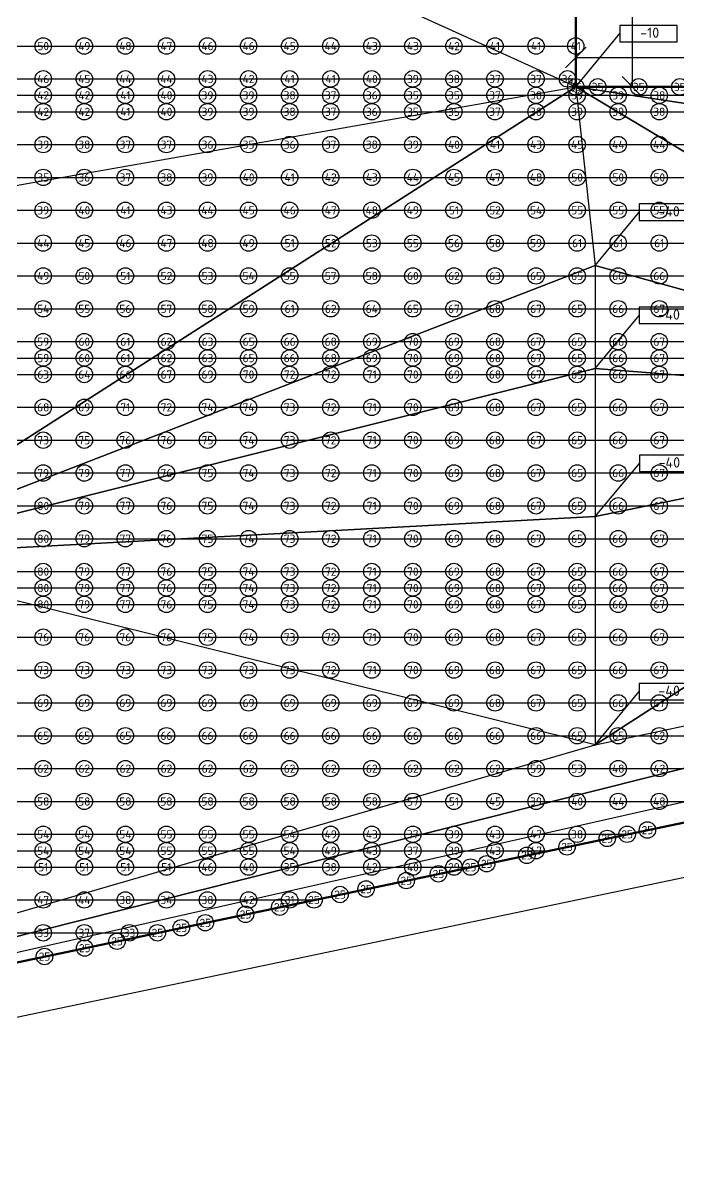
# Model space of a CAD drawing. Header units: millimetres. Extents: x 3543 to 412546, y -146359 to 38454.
# Drawn here: x 223109 to 231090, y -45965 to -32158 of the extents above; entities that cross this region are included whole.
import ezdxf
from ezdxf.enums import TextEntityAlignment as Align

# ---------------------------------------------------------------- set-up
doc = ezdxf.new("R2010")
doc.units = ezdxf.units.MM
doc.layers.add('контур', color=1, linetype='Continuous', lineweight=50)
doc.layers.add('размеры', color=7, linetype='Continuous', lineweight=5)
for name, color, linetype in [('линии_высот', 4, 'Continuous'), ('опоры_текстvb', 7, 'Continuous'), ('опорыvb', 7, 'Continuous'), ('сеткаvb', 8, 'Continuous')]:
    doc.layers.add(name, color=color, linetype=linetype)
doc.styles.add('isocpeur', font='isocpeur.ttf')
doc.dimstyles.new('ISO-25', dxfattribs={"dimtxt": 2.5, "dimasz": 2.5, "dimexe": 1.25, "dimexo": 0.625, "dimtad": 1, "dimdec": 0, "dimtxsty": 'isocpeur', "dimblk": 'OBLIQUE', "dimcen": 2.5, "dimadec": 0, "dimazin": 0, "dimtfac": 1, "dimtdec": 0, "dimtmove": 0, "dimatfit": 3, "dimfxl": 1, "dimarcsym": 0})

# ---------------------------------------------------------------- blocks, each defined once
blk = doc.blocks.new('otmetka_oporvb')
at = {"linetype": 'ByBlock', "lineweight": -2}
blk.add_hatch(color=0, dxfattribs=at).paths.add_polyline_path([(-38, -32, 1), (38, 32, 1)])
at = {"color": 0, "linetype": 'ByBlock', "lineweight": -2}
blk.add_line((0, 0), (2142, 2596), dxfattribs=at)
at = {"color": 0}
blk.add_lwpolyline([(2142, 2196), (4942, 2196), (4942, 2996), (2142, 2996)], close=True, dxfattribs=at)
at = {"color": 0, "linetype": 'ByBlock', "lineweight": -2, "style": 'isocpeur'}
blk.add_attdef('OTM', text='', height=500, dxfattribs=at).set_placement((3600, 2639), align=Align.MIDDLE_CENTER)
blk = doc.blocks.new('*U28')
at = {"linetype": 'ByBlock', "lineweight": -2}
blk.add_hatch(color=0, dxfattribs=at).paths.add_polyline_path([(-38, -32, 1), (38, 32, 1)])
at = {"color": 0, "linetype": 'ByBlock', "lineweight": -2}
blk.add_line((0, 0), (2147, 2596), dxfattribs=at)
at = {"color": 0}
blk.add_lwpolyline([(2147, 2196), (4947, 2196), (4947, 2996), (2147, 2996)], close=True, dxfattribs=at)
at = {"color": 0, "linetype": 'ByBlock', "lineweight": -2, "style": 'isocpeur'}
blk.add_attdef('OTM', text='', height=500, dxfattribs=at).set_placement((3606, 2639), align=Align.MIDDLE_CENTER)
blk = doc.blocks.new('*U29')
at = {"linetype": 'ByBlock', "lineweight": -2}
blk.add_hatch(color=0, dxfattribs=at).paths.add_polyline_path([(-38, -32, 1), (38, 32, 1)])
at = {"color": 0, "linetype": 'ByBlock', "lineweight": -2}
blk.add_line((0, 0), (2158, 2596), dxfattribs=at)
at = {"color": 0}
blk.add_lwpolyline([(2158, 2196), (4958, 2196), (4958, 2996), (2158, 2996)], close=True, dxfattribs=at)
at = {"color": 0, "linetype": 'ByBlock', "lineweight": -2, "style": 'isocpeur'}
blk.add_attdef('OTM', text='', height=500, dxfattribs=at).set_placement((3617, 2639), align=Align.MIDDLE_CENTER)
blk = doc.blocks.new('*U30')
at = {"linetype": 'ByBlock', "lineweight": -2}
blk.add_hatch(color=0, dxfattribs=at).paths.add_polyline_path([(-38, -32, 1), (38, 32, 1)])
at = {"color": 0, "linetype": 'ByBlock', "lineweight": -2}
blk.add_line((0, 0), (2151, 2596), dxfattribs=at)
at = {"color": 0}
blk.add_lwpolyline([(2151, 2196), (4951, 2196), (4951, 2996), (2151, 2996)], close=True, dxfattribs=at)
at = {"color": 0, "linetype": 'ByBlock', "lineweight": -2, "style": 'isocpeur'}
blk.add_attdef('OTM', text='', height=500, dxfattribs=at).set_placement((3609, 2639), align=Align.MIDDLE_CENTER)
blk = doc.blocks.new('opor_symbPRO')
at = {"color": 0, "ltscale": 20}
blk.add_circle((0, 0), 100, dxfattribs=at)
at = {"layer": 'опоры_текстvb', "color": 0, "linetype": 'ByBlock', "lineweight": -2, "style": 'isocpeur'}
blk.add_attdef('COL', text='', height=100, dxfattribs=at).set_placement((0, -1), align=Align.MIDDLE_CENTER)
blk = doc.blocks.new('_OBLIQUE')
at = {"color": 0, "linetype": 'ByBlock'}
blk.add_line((-0.5, -0.5), (0.5, 0.5), dxfattribs=at)
blk = doc.blocks.new('*D32')
at = {"layer": 'Defpoints', "color": 0, "transparency": 16777216}
for p in [(229842, -22842), (229842, -32940), (230530, -32940)]:
    blk.add_point(p, dxfattribs=at)
at = {"layer": 'размеры', "color": 0, "lineweight": -2, "transparency": 16777216}
for p, q in [((229904, -22842), (230655, -22842)), ((230530, -22842), (230530, -32940)), ((229904, -32940), (230655, -32940))]:
    blk.add_line(p, q, dxfattribs=at)
at = {"layer": 'размеры', "color": 0, "lineweight": -2, "transparency": 16777216, "xscale": 250, "yscale": 250, "zscale": 250}
for p, rotation in [((230530, -22842), 90), ((230530, -32940), 270)]:
    blk.add_blockref('_OBLIQUE', p, dxfattribs=dict(at, rotation=rotation))
at = {"layer": 'размеры', "color": 0, "transparency": 16777216, "insert": (230317, -27891), "char_height": 300, "attachment_point": 5, "rotation": 90, "style": 'isocpeur'}
blk.add_mtext('10097', dxfattribs=at)
blk = doc.blocks.new('*D33')
at = {"layer": 'Defpoints', "color": 0, "transparency": 16777216}
for p in [(261341, -32583), (229842, -32940), (261341, -32940)]:
    blk.add_point(p, dxfattribs=at)
at = {"layer": 'размеры', "color": 0, "lineweight": -2, "transparency": 16777216}
for p, q in [((229842, -32877), (229842, -32458)), ((229842, -32583), (261341, -32583)), ((261341, -32877), (261341, -32458))]:
    blk.add_line(p, q, dxfattribs=at)
at = {"layer": 'размеры', "color": 0, "lineweight": -2, "transparency": 16777216, "xscale": 250, "yscale": 250, "zscale": 250, "rotation": 180}
blk.add_blockref('_OBLIQUE', (229842, -32583), dxfattribs=at)
at = {"layer": 'размеры', "color": 0, "lineweight": -2, "transparency": 16777216, "xscale": 250, "yscale": 250, "zscale": 250}
blk.add_blockref('_OBLIQUE', (261341, -32583), dxfattribs=at)
at = {"layer": 'размеры', "color": 0, "transparency": 16777216, "insert": (245592, -32370), "char_height": 300, "attachment_point": 5, "style": 'isocpeur'}
blk.add_mtext('31500', dxfattribs=at)
blk = doc.blocks.new('*D37')
at = {"layer": 'Defpoints', "color": 0, "transparency": 16777216}
for p in [(299003, -27661), (215545, -45174), (215680, -45817)]:
    blk.add_point(p, dxfattribs=at)
at = {"layer": 'размеры', "color": 0, "lineweight": -2, "transparency": 16777216}
for p, q in [((299016, -27722), (299164, -28426)), ((299138, -28304), (215680, -45817)), ((215558, -45235), (215706, -45939))]:
    blk.add_line(p, q, dxfattribs=at)
at = {"layer": 'размеры', "color": 0, "lineweight": -2, "transparency": 16777216, "xscale": 250, "yscale": 250, "zscale": 250}
for p, rotation in [((299138, -28304), 11.85098422200823), ((215680, -45817), 191.8509842220083)]:
    blk.add_blockref('_OBLIQUE', p, dxfattribs=dict(at, rotation=rotation))
at = {"layer": 'размеры', "color": 0, "transparency": 16777216, "insert": (257365, -36852), "char_height": 300, "attachment_point": 5, "rotation": 11.851, "style": 'isocpeur'}
blk.add_mtext('85276', dxfattribs=at)

msp = doc.modelspace()

# ---------------------------------------------------------------- linework, layer by layer
at = {"layer": 'контур', "linetype": 'Continuous'}
msp.add_lwpolyline([(215545, -45173.6), (210858.8, -22842.2), (229841.6, -22842.2), (229841.6, -32939.6), (261341.5, -32939.6), (261341.5, -22842.2), (299003.2, -22842.2), (299003.2, -27660.7)], close=True, dxfattribs=at)
at = {"layer": 'линии_высот'}
msp.add_line((215545, -45173.6), (299003.2, -27660.7), dxfattribs=at)
for points in [[(252298.9, -36875.6), (215545, -45173.6), (299003.2, -27660.7)], [(220891.8, -28871.8), (213579.5, -35807), (229841.6, -32939.6)], [(220891.8, -28871.8), (229841.6, -30875.7), (229841.6, -32939.6)], [(220897.2, -38667.6), (213579.5, -35807), (229841.6, -32939.6)], [(220897.2, -38667.6), (229841.6, -32939.6), (230076.7, -35115.1)], [(236407.9, -36868.8), (229841.6, -32939.6), (230076.7, -35115.1)], [(229841.6, -32939.6), (236407.9, -36868.8), (244279.5, -35135.9)], [(229841.6, -32939.6), (244279.5, -35135.9), (261341.5, -32939.6)], [(220897.2, -38667.6), (230076.7, -35115.1), (230076.7, -36371.6)], [(236407.9, -36868.8), (230076.7, -35115.1), (230076.7, -36371.6)], [(220897.2, -38667.6), (230076.7, -36371.6), (230076.7, -38173.7)], [(236407.9, -36868.8), (230076.7, -36371.6), (230076.7, -38173.7)], [(244268.4, -37933.7), (252298.9, -36875.6), (215545, -45173.6)], [(236407.9, -36868.8), (230076.7, -38173.7), (230076.7, -40954.3)], [(244268.4, -37933.7), (236407.9, -36868.8), (230076.7, -40954.3)], [(215545, -45173.6), (230076.7, -40954.3), (244268.4, -37933.7)], [(220897.2, -38667.6), (230076.7, -38173.7), (230076.7, -40954.3)], [(220897.2, -38667.6), (215545, -45173.6), (230076.7, -40954.3)]]:
    msp.add_lwpolyline(points, close=True, dxfattribs=at)
at = {"layer": 'сеткаvb'}
for p, q in [((214917.9, -32442.2), (229841.6, -32442.2)), ((215002.6, -32842.2), (229841.6, -32842.2)), ((215045, -33042.2), (273357.7, -33042.2)), ((215087.4, -33242.2), (272404.6, -33242.2)), ((215172.1, -33642.2), (270498.3, -33642.2)), ((215256.9, -34042.2), (268592.1, -34042.2)), ((215341.6, -34442.2), (266685.9, -34442.2)), ((215426.3, -34842.2), (264779.7, -34842.2)), ((215511.1, -35242.2), (262873.5, -35242.2)), ((215595.8, -35642.2), (260967.3, -35642.2)), ((215680.5, -36042.2), (259061, -36042.2)), ((215722.9, -36242.2), (258107.9, -36242.2)), ((215114.7, -36442.2), (257154.8, -36442.2)), ((213796.7, -36842.2), (255248.6, -36842.2)), ((213880.6, -37242.2), (253342.4, -37242.2)), ((213964.6, -37642.2), (251436.2, -37642.2)), ((214048.5, -38042.2), (249530, -38042.2)), ((214132.4, -38442.2), (247623.7, -38442.2)), ((214216.4, -38842.2), (245717.5, -38842.2)), ((214258.3, -39042.2), (244764.4, -39042.2)), ((214300.3, -39242.2), (243811.3, -39242.2)), ((214384.3, -39642.2), (241905.1, -39642.2)), ((214468.2, -40042.2), (239998.9, -40042.2)), ((214552.1, -40442.2), (238092.7, -40442.2)), ((214636.1, -40842.2), (236186.4, -40842.2)), ((214720, -41242.2), (234280.2, -41242.2)), ((214803.9, -41642.2), (232374, -41642.2)), ((214887.9, -42042.2), (230467.8, -42042.2)), ((214929.9, -42242.2), (229514.7, -42242.2)), ((214971.8, -42442.2), (228561.6, -42442.2)), ((215055.8, -42842.2), (226655.4, -42842.2)), ((215139.7, -43242.2), (224749.1, -43242.2))]:
    msp.add_line(p, q, dxfattribs=at)
at = {"layer": 'сеткаvb', "linetype": 'Continuous'}
msp.add_line((229841.6, -32939.6), (261341.5, -32939.6), dxfattribs=at)

# ---------------------------------------------------------------- block references
at = {"xscale": 0.25, "yscale": 0.25, "zscale": 0.25}
for name, p, values in [('otmetka_oporvb', (229841.6, -32939.6), {'OTM': '-10'}), ('otmetka_oporvb', (230076.7, -35115.1), {'OTM': '-40'}), ('*U28', (230076.7, -36371.6), {'OTM': '-40'}), ('*U29', (230076.7, -38173.7), {'OTM': '-40'}), ('*U30', (230076.7, -40954.3), {'OTM': '-40'})]:
    msp.add_blockref(name, p, dxfattribs=at).add_auto_attribs(values)
at = {"layer": 'опорыvb', "color": 131}
for p, values in [((223358.8, -32442.2), {'COL': '50'}), ((229858.8, -34042.2), {'COL': '50'}), ((230358.8, -34042.2), {'COL': '50'}), ((230858.8, -34042.2), {'COL': '50'}), ((228358.8, -34442.2), {'COL': '51'}), ((228858.8, -34442.2), {'COL': '52'}), ((229358.8, -34442.2), {'COL': '54'}), ((229858.8, -34442.2), {'COL': '55'}), ((230358.8, -34442.2), {'COL': '55'}), ((230858.8, -34442.2), {'COL': '55'}), ((226358.8, -34842.2), {'COL': '51'}), ((226858.8, -34842.2), {'COL': '52'}), ((227358.8, -34842.2), {'COL': '53'}), ((227858.8, -34842.2), {'COL': '55'}), ((228358.8, -34842.2), {'COL': '56'}), ((228858.8, -34842.2), {'COL': '58'}), ((229358.8, -34842.2), {'COL': '59'}), ((229858.8, -34842.2), {'COL': '61'}), ((230358.8, -34842.2), {'COL': '61'}), ((230858.8, -34842.2), {'COL': '61'}), ((223858.8, -35242.2), {'COL': '50'}), ((224358.8, -35242.2), {'COL': '51'}), ((224858.8, -35242.2), {'COL': '52'}), ((225358.8, -35242.2), {'COL': '53'}), ((225858.8, -35242.2), {'COL': '54'}), ((226358.8, -35242.2), {'COL': '55'}), ((226858.8, -35242.2), {'COL': '57'}), ((227358.8, -35242.2), {'COL': '58'}), ((227858.8, -35242.2), {'COL': '60'}), ((228358.8, -35242.2), {'COL': '62'}), ((228858.8, -35242.2), {'COL': '63'}), ((229358.8, -35242.2), {'COL': '65'}), ((229858.8, -35242.2), {'COL': '65'}), ((230358.8, -35242.2), {'COL': '66'}), ((230858.8, -35242.2), {'COL': '66'}), ((223358.8, -35642.2), {'COL': '54'}), ((223858.8, -35642.2), {'COL': '55'}), ((224358.8, -35642.2), {'COL': '56'}), ((224858.8, -35642.2), {'COL': '57'}), ((225358.8, -35642.2), {'COL': '58'}), ((225858.8, -35642.2), {'COL': '59'}), ((226358.8, -35642.2), {'COL': '61'}), ((226858.8, -35642.2), {'COL': '62'}), ((227358.8, -35642.2), {'COL': '64'}), ((227858.8, -35642.2), {'COL': '65'}), ((228358.8, -35642.2), {'COL': '67'}), ((228858.8, -35642.2), {'COL': '68'}), ((229358.8, -35642.2), {'COL': '67'}), ((229858.8, -35642.2), {'COL': '65'}), ((230358.8, -35642.2), {'COL': '66'}), ((230858.8, -35642.2), {'COL': '67'}), ((223358.8, -36042.2), {'COL': '59'}), ((223858.8, -36042.2), {'COL': '60'}), ((224358.8, -36042.2), {'COL': '61'}), ((224858.8, -36042.2), {'COL': '62'}), ((225358.8, -36042.2), {'COL': '63'}), ((225858.8, -36042.2), {'COL': '65'}), ((226358.8, -36042.2), {'COL': '66'}), ((226858.8, -36042.2), {'COL': '68'}), ((227358.8, -36042.2), {'COL': '69'}), ((227858.8, -36042.2), {'COL': '70'}), ((228358.8, -36042.2), {'COL': '69'}), ((228858.8, -36042.2), {'COL': '68'}), ((229358.8, -36042.2), {'COL': '67'}), ((229858.8, -36042.2), {'COL': '65'}), ((230358.8, -36042.2), {'COL': '66'}), ((230858.8, -36042.2), {'COL': '67'}), ((223358.8, -36242.2), {'COL': '59'}), ((223858.8, -36242.2), {'COL': '60'}), ((224358.8, -36242.2), {'COL': '61'}), ((224858.8, -36242.2), {'COL': '62'}), ((225358.8, -36242.2), {'COL': '63'}), ((225858.8, -36242.2), {'COL': '65'}), ((226358.8, -36242.2), {'COL': '66'}), ((226858.8, -36242.2), {'COL': '68'}), ((227358.8, -36242.2), {'COL': '69'}), ((227858.8, -36242.2), {'COL': '70'}), ((228358.8, -36242.2), {'COL': '69'}), ((228858.8, -36242.2), {'COL': '68'}), ((229358.8, -36242.2), {'COL': '67'}), ((229858.8, -36242.2), {'COL': '65'}), ((230358.8, -36242.2), {'COL': '66'}), ((230858.8, -36242.2), {'COL': '67'}), ((223358.8, -36442.2), {'COL': '63'}), ((223858.8, -36442.2), {'COL': '64'}), ((224358.8, -36442.2), {'COL': '66'}), ((224858.8, -36442.2), {'COL': '67'}), ((225358.8, -36442.2), {'COL': '69'}), ((225858.8, -36442.2), {'COL': '70'}), ((226358.8, -36442.2), {'COL': '72'}), ((226858.8, -36442.2), {'COL': '72'}), ((227358.8, -36442.2), {'COL': '71'}), ((227858.8, -36442.2), {'COL': '70'}), ((228358.8, -36442.2), {'COL': '69'}), ((228858.8, -36442.2), {'COL': '68'}), ((229358.8, -36442.2), {'COL': '67'}), ((229858.8, -36442.2), {'COL': '65'}), ((230358.8, -36442.2), {'COL': '66'}), ((230858.8, -36442.2), {'COL': '67'}), ((223358.8, -36842.2), {'COL': '68'}), ((223858.8, -36842.2), {'COL': '69'}), ((224358.8, -36842.2), {'COL': '71'}), ((224858.8, -36842.2), {'COL': '72'}), ((225358.8, -36842.2), {'COL': '74'}), ((225858.8, -36842.2), {'COL': '74'}), ((226358.8, -36842.2), {'COL': '73'}), ((226858.8, -36842.2), {'COL': '72'}), ((227358.8, -36842.2), {'COL': '71'}), ((227858.8, -36842.2), {'COL': '70'}), ((228358.8, -36842.2), {'COL': '69'}), ((228858.8, -36842.2), {'COL': '68'}), ((229358.8, -36842.2), {'COL': '67'}), ((229858.8, -36842.2), {'COL': '65'}), ((230358.8, -36842.2), {'COL': '66'}), ((230858.8, -36842.2), {'COL': '67'}), ((223358.8, -37242.2), {'COL': '73'}), ((223858.8, -37242.2), {'COL': '75'}), ((224358.8, -37242.2), {'COL': '76'}), ((224858.8, -37242.2), {'COL': '76'}), ((225358.8, -37242.2), {'COL': '75'}), ((225858.8, -37242.2), {'COL': '74'}), ((226358.8, -37242.2), {'COL': '73'}), ((226858.8, -37242.2), {'COL': '72'}), ((227358.8, -37242.2), {'COL': '71'}), ((227858.8, -37242.2), {'COL': '70'}), ((228358.8, -37242.2), {'COL': '69'}), ((228858.8, -37242.2), {'COL': '68'}), ((229358.8, -37242.2), {'COL': '67'}), ((229858.8, -37242.2), {'COL': '65'}), ((230358.8, -37242.2), {'COL': '66'}), ((230858.8, -37242.2), {'COL': '67'}), ((223358.8, -37642.2), {'COL': '79'}), ((223858.8, -37642.2), {'COL': '79'}), ((224358.8, -37642.2), {'COL': '77'}), ((224858.8, -37642.2), {'COL': '76'}), ((225358.8, -37642.2), {'COL': '75'}), ((225858.8, -37642.2), {'COL': '74'}), ((226358.8, -37642.2), {'COL': '73'}), ((226858.8, -37642.2), {'COL': '72'}), ((227358.8, -37642.2), {'COL': '71'}), ((227858.8, -37642.2), {'COL': '70'}), ((228358.8, -37642.2), {'COL': '69'}), ((228858.8, -37642.2), {'COL': '68'}), ((229358.8, -37642.2), {'COL': '67'}), ((229858.8, -37642.2), {'COL': '65'}), ((230358.8, -37642.2), {'COL': '66'}), ((230858.8, -37642.2), {'COL': '67'}), ((223858.8, -38042.2), {'COL': '79'}), ((224358.8, -38042.2), {'COL': '77'}), ((224858.8, -38042.2), {'COL': '76'}), ((225358.8, -38042.2), {'COL': '75'}), ((225858.8, -38042.2), {'COL': '74'}), ((226358.8, -38042.2), {'COL': '73'}), ((226858.8, -38042.2), {'COL': '72'}), ((227358.8, -38042.2), {'COL': '71'}), ((227858.8, -38042.2), {'COL': '70'}), ((228358.8, -38042.2), {'COL': '69'}), ((228858.8, -38042.2), {'COL': '68'}), ((229358.8, -38042.2), {'COL': '67'}), ((229858.8, -38042.2), {'COL': '65'}), ((230358.8, -38042.2), {'COL': '66'}), ((230858.8, -38042.2), {'COL': '67'}), ((223858.8, -38442.2), {'COL': '79'}), ((224358.8, -38442.2), {'COL': '77'}), ((224858.8, -38442.2), {'COL': '76'}), ((225358.8, -38442.2), {'COL': '75'}), ((225858.8, -38442.2), {'COL': '74'}), ((226358.8, -38442.2), {'COL': '73'}), ((226858.8, -38442.2), {'COL': '72'}), ((227358.8, -38442.2), {'COL': '71'}), ((227858.8, -38442.2), {'COL': '70'}), ((228358.8, -38442.2), {'COL': '69'}), ((228858.8, -38442.2), {'COL': '68'}), ((229358.8, -38442.2), {'COL': '67'}), ((229858.8, -38442.2), {'COL': '65'}), ((230358.8, -38442.2), {'COL': '66'}), ((230858.8, -38442.2), {'COL': '67'}), ((223858.8, -38842.2), {'COL': '79'}), ((224358.8, -38842.2), {'COL': '77'}), ((224858.8, -38842.2), {'COL': '76'}), ((225358.8, -38842.2), {'COL': '75'}), ((225858.8, -38842.2), {'COL': '74'}), ((226358.8, -38842.2), {'COL': '73'}), ((226858.8, -38842.2), {'COL': '72'}), ((227358.8, -38842.2), {'COL': '71'}), ((227858.8, -38842.2), {'COL': '70'}), ((228358.8, -38842.2), {'COL': '69'}), ((228858.8, -38842.2), {'COL': '68'}), ((229358.8, -38842.2), {'COL': '67'}), ((229858.8, -38842.2), {'COL': '65'}), ((230358.8, -38842.2), {'COL': '66'}), ((230858.8, -38842.2), {'COL': '67'}), ((223858.8, -39042.2), {'COL': '79'}), ((224358.8, -39042.2), {'COL': '77'}), ((224858.8, -39042.2), {'COL': '76'}), ((225358.8, -39042.2), {'COL': '75'}), ((225858.8, -39042.2), {'COL': '74'}), ((226358.8, -39042.2), {'COL': '73'}), ((226858.8, -39042.2), {'COL': '72'}), ((227358.8, -39042.2), {'COL': '71'}), ((227858.8, -39042.2), {'COL': '70'}), ((228358.8, -39042.2), {'COL': '69'}), ((228858.8, -39042.2), {'COL': '68'}), ((229358.8, -39042.2), {'COL': '67'}), ((229858.8, -39042.2), {'COL': '65'}), ((230358.8, -39042.2), {'COL': '66'}), ((230858.8, -39042.2), {'COL': '67'}), ((223858.8, -39242.2), {'COL': '79'}), ((224358.8, -39242.2), {'COL': '77'}), ((224858.8, -39242.2), {'COL': '76'}), ((225358.8, -39242.2), {'COL': '75'}), ((225858.8, -39242.2), {'COL': '74'}), ((226358.8, -39242.2), {'COL': '73'}), ((226858.8, -39242.2), {'COL': '72'}), ((227358.8, -39242.2), {'COL': '71'}), ((227858.8, -39242.2), {'COL': '70'}), ((228358.8, -39242.2), {'COL': '69'}), ((228858.8, -39242.2), {'COL': '68'}), ((229358.8, -39242.2), {'COL': '67'}), ((229858.8, -39242.2), {'COL': '65'}), ((230358.8, -39242.2), {'COL': '66'}), ((230858.8, -39242.2), {'COL': '67'}), ((223358.8, -39642.2), {'COL': '76'}), ((223858.8, -39642.2), {'COL': '76'}), ((224358.8, -39642.2), {'COL': '76'}), ((224858.8, -39642.2), {'COL': '76'}), ((225358.8, -39642.2), {'COL': '75'}), ((225858.8, -39642.2), {'COL': '74'}), ((226358.8, -39642.2), {'COL': '73'}), ((226858.8, -39642.2), {'COL': '72'}), ((227358.8, -39642.2), {'COL': '71'}), ((227858.8, -39642.2), {'COL': '70'}), ((228358.8, -39642.2), {'COL': '69'}), ((228858.8, -39642.2), {'COL': '68'}), ((229358.8, -39642.2), {'COL': '67'}), ((229858.8, -39642.2), {'COL': '65'}), ((230358.8, -39642.2), {'COL': '66'}), ((230858.8, -39642.2), {'COL': '67'}), ((223358.8, -40042.2), {'COL': '73'}), ((223858.8, -40042.2), {'COL': '73'}), ((224358.8, -40042.2), {'COL': '73'}), ((224858.8, -40042.2), {'COL': '73'}), ((225358.8, -40042.2), {'COL': '73'}), ((225858.8, -40042.2), {'COL': '73'}), ((226358.8, -40042.2), {'COL': '73'}), ((226858.8, -40042.2), {'COL': '72'}), ((227358.8, -40042.2), {'COL': '71'}), ((227858.8, -40042.2), {'COL': '70'}), ((228358.8, -40042.2), {'COL': '69'}), ((228858.8, -40042.2), {'COL': '68'}), ((229358.8, -40042.2), {'COL': '67'}), ((229858.8, -40042.2), {'COL': '65'}), ((230358.8, -40042.2), {'COL': '66'}), ((230858.8, -40042.2), {'COL': '67'}), ((223358.8, -40442.2), {'COL': '69'}), ((223858.8, -40442.2), {'COL': '69'}), ((224358.8, -40442.2), {'COL': '69'}), ((224858.8, -40442.2), {'COL': '69'}), ((225358.8, -40442.2), {'COL': '69'}), ((225858.8, -40442.2), {'COL': '69'}), ((226358.8, -40442.2), {'COL': '69'}), ((226858.8, -40442.2), {'COL': '69'}), ((227358.8, -40442.2), {'COL': '69'}), ((227858.8, -40442.2), {'COL': '69'}), ((228358.8, -40442.2), {'COL': '69'}), ((228858.8, -40442.2), {'COL': '68'}), ((229358.8, -40442.2), {'COL': '67'}), ((229858.8, -40442.2), {'COL': '65'}), ((230358.8, -40442.2), {'COL': '66'}), ((230858.8, -40442.2), {'COL': '67'}), ((223358.8, -40842.2), {'COL': '65'}), ((223858.8, -40842.2), {'COL': '65'}), ((224358.8, -40842.2), {'COL': '65'}), ((224858.8, -40842.2), {'COL': '66'}), ((225358.8, -40842.2), {'COL': '66'}), ((225858.8, -40842.2), {'COL': '66'}), ((226358.8, -40842.2), {'COL': '66'}), ((226858.8, -40842.2), {'COL': '66'}), ((227358.8, -40842.2), {'COL': '66'}), ((227858.8, -40842.2), {'COL': '66'}), ((228358.8, -40842.2), {'COL': '66'}), ((228858.8, -40842.2), {'COL': '66'}), ((229358.8, -40842.2), {'COL': '66'}), ((229858.8, -40842.2), {'COL': '65'}), ((230358.8, -40842.2), {'COL': '65'}), ((230858.8, -40842.2), {'COL': '62'}), ((223358.8, -41242.2), {'COL': '62'}), ((223858.8, -41242.2), {'COL': '62'}), ((224358.8, -41242.2), {'COL': '62'}), ((224858.8, -41242.2), {'COL': '62'}), ((225358.8, -41242.2), {'COL': '62'}), ((225858.8, -41242.2), {'COL': '62'}), ((226358.8, -41242.2), {'COL': '62'}), ((226858.8, -41242.2), {'COL': '62'}), ((227358.8, -41242.2), {'COL': '62'}), ((227858.8, -41242.2), {'COL': '62'}), ((228358.8, -41242.2), {'COL': '62'}), ((228858.8, -41242.2), {'COL': '62'}), ((229358.8, -41242.2), {'COL': '59'}), ((229858.8, -41242.2), {'COL': '53'}), ((223358.8, -41642.2), {'COL': '58'}), ((223858.8, -41642.2), {'COL': '58'}), ((224358.8, -41642.2), {'COL': '58'}), ((224858.8, -41642.2), {'COL': '58'}), ((225358.8, -41642.2), {'COL': '58'}), ((225858.8, -41642.2), {'COL': '58'}), ((226358.8, -41642.2), {'COL': '58'}), ((226858.8, -41642.2), {'COL': '58'}), ((227358.8, -41642.2), {'COL': '58'}), ((227858.8, -41642.2), {'COL': '57'}), ((228358.8, -41642.2), {'COL': '51'}), ((223358.8, -42042.2), {'COL': '54'}), ((223858.8, -42042.2), {'COL': '54'}), ((224358.8, -42042.2), {'COL': '54'}), ((224858.8, -42042.2), {'COL': '55'}), ((225358.8, -42042.2), {'COL': '55'}), ((225858.8, -42042.2), {'COL': '55'}), ((226358.8, -42042.2), {'COL': '54'}), ((223358.8, -42242.2), {'COL': '54'}), ((223858.8, -42242.2), {'COL': '54'}), ((224358.8, -42242.2), {'COL': '54'}), ((224858.8, -42242.2), {'COL': '55'}), ((225358.8, -42242.2), {'COL': '55'}), ((225858.8, -42242.2), {'COL': '55'}), ((226358.8, -42242.2), {'COL': '54'}), ((223358.8, -42442.2), {'COL': '51'}), ((223858.8, -42442.2), {'COL': '51'}), ((224358.8, -42442.2), {'COL': '51'}), ((224858.8, -42442.2), {'COL': '51'})]:
    msp.add_blockref('opor_symbPRO', p, dxfattribs=at).add_auto_attribs(values)
at = {"layer": 'опорыvb', "color": 92}
for p, values in [((223858.8, -32442.2), {'COL': '49'}), ((224358.8, -32442.2), {'COL': '48'}), ((224858.8, -32442.2), {'COL': '47'}), ((225358.8, -32442.2), {'COL': '46'}), ((225858.8, -32442.2), {'COL': '46'}), ((226358.8, -32442.2), {'COL': '45'}), ((226858.8, -32442.2), {'COL': '44'}), ((227358.8, -32442.2), {'COL': '43'}), ((227858.8, -32442.2), {'COL': '43'}), ((228358.8, -32442.2), {'COL': '42'}), ((228858.8, -32442.2), {'COL': '41'}), ((229358.8, -32442.2), {'COL': '41'}), ((229841.6, -32442.2), {'COL': '41'}), ((223358.8, -32842.2), {'COL': '46'}), ((223858.8, -32842.2), {'COL': '45'}), ((224358.8, -32842.2), {'COL': '44'}), ((224858.8, -32842.2), {'COL': '44'}), ((225358.8, -32842.2), {'COL': '43'}), ((225858.8, -32842.2), {'COL': '42'}), ((226358.8, -32842.2), {'COL': '41'}), ((226858.8, -32842.2), {'COL': '41'}), ((227358.8, -32842.2), {'COL': '40'}), ((227858.8, -32842.2), {'COL': '39'}), ((228358.8, -32842.2), {'COL': '38'}), ((228858.8, -32842.2), {'COL': '37'}), ((229358.8, -32842.2), {'COL': '37'}), ((229741.6, -32842.2), {'COL': '36'}), ((229841.6, -32939.6), {'COL': '35'}), ((230108.8, -32939.6), {'COL': '35'}), ((230608.8, -32939.6), {'COL': '35'}), ((231108.8, -32939.6), {'COL': '35'}), ((223358.8, -33042.2), {'COL': '42'}), ((223858.8, -33042.2), {'COL': '42'}), ((224358.8, -33042.2), {'COL': '41'}), ((224858.8, -33042.2), {'COL': '40'}), ((225358.8, -33042.2), {'COL': '39'}), ((225858.8, -33042.2), {'COL': '39'}), ((226358.8, -33042.2), {'COL': '38'}), ((226858.8, -33042.2), {'COL': '37'}), ((227358.8, -33042.2), {'COL': '36'}), ((227858.8, -33042.2), {'COL': '35'}), ((228358.8, -33042.2), {'COL': '35'}), ((228858.8, -33042.2), {'COL': '37'}), ((229358.8, -33042.2), {'COL': '38'}), ((229858.8, -33042.2), {'COL': '39'}), ((230358.8, -33042.2), {'COL': '39'}), ((230858.8, -33042.2), {'COL': '38'}), ((223358.8, -33242.2), {'COL': '42'}), ((223858.8, -33242.2), {'COL': '42'}), ((224358.8, -33242.2), {'COL': '41'}), ((224858.8, -33242.2), {'COL': '40'}), ((225358.8, -33242.2), {'COL': '39'}), ((225858.8, -33242.2), {'COL': '39'}), ((226358.8, -33242.2), {'COL': '38'}), ((226858.8, -33242.2), {'COL': '37'}), ((227358.8, -33242.2), {'COL': '36'}), ((227858.8, -33242.2), {'COL': '35'}), ((228358.8, -33242.2), {'COL': '35'}), ((228858.8, -33242.2), {'COL': '37'}), ((229358.8, -33242.2), {'COL': '38'}), ((229858.8, -33242.2), {'COL': '39'}), ((230358.8, -33242.2), {'COL': '39'}), ((230858.8, -33242.2), {'COL': '38'}), ((223358.8, -33642.2), {'COL': '39'}), ((223858.8, -33642.2), {'COL': '38'}), ((224358.8, -33642.2), {'COL': '37'}), ((224858.8, -33642.2), {'COL': '37'}), ((225358.8, -33642.2), {'COL': '36'}), ((225858.8, -33642.2), {'COL': '35'}), ((226358.8, -33642.2), {'COL': '36'}), ((226858.8, -33642.2), {'COL': '37'}), ((227358.8, -33642.2), {'COL': '38'}), ((227858.8, -33642.2), {'COL': '39'}), ((228358.8, -33642.2), {'COL': '40'}), ((228858.8, -33642.2), {'COL': '41'}), ((229358.8, -33642.2), {'COL': '43'}), ((229858.8, -33642.2), {'COL': '45'}), ((230358.8, -33642.2), {'COL': '44'}), ((230858.8, -33642.2), {'COL': '44'}), ((223358.8, -34042.2), {'COL': '35'}), ((223858.8, -34042.2), {'COL': '36'}), ((224358.8, -34042.2), {'COL': '37'}), ((224858.8, -34042.2), {'COL': '38'}), ((225358.8, -34042.2), {'COL': '39'}), ((225858.8, -34042.2), {'COL': '40'}), ((226358.8, -34042.2), {'COL': '41'}), ((226858.8, -34042.2), {'COL': '42'}), ((227358.8, -34042.2), {'COL': '43'}), ((227858.8, -34042.2), {'COL': '44'}), ((228358.8, -34042.2), {'COL': '45'}), ((228858.8, -34042.2), {'COL': '47'}), ((229358.8, -34042.2), {'COL': '48'}), ((223358.8, -34442.2), {'COL': '39'}), ((223858.8, -34442.2), {'COL': '40'}), ((224358.8, -34442.2), {'COL': '41'}), ((224858.8, -34442.2), {'COL': '43'}), ((225358.8, -34442.2), {'COL': '44'}), ((225858.8, -34442.2), {'COL': '45'}), ((226358.8, -34442.2), {'COL': '46'}), ((226858.8, -34442.2), {'COL': '47'}), ((227358.8, -34442.2), {'COL': '48'}), ((227858.8, -34442.2), {'COL': '49'}), ((223358.8, -34842.2), {'COL': '44'}), ((223858.8, -34842.2), {'COL': '45'}), ((224358.8, -34842.2), {'COL': '46'}), ((224858.8, -34842.2), {'COL': '47'}), ((225358.8, -34842.2), {'COL': '48'}), ((225858.8, -34842.2), {'COL': '49'}), ((223358.8, -35242.2), {'COL': '49'}), ((230358.8, -41242.2), {'COL': '48'}), ((230858.8, -41242.2), {'COL': '42'}), ((228858.8, -41642.2), {'COL': '45'}), ((229358.8, -41642.2), {'COL': '39'}), ((229858.8, -41642.2), {'COL': '40'}), ((230358.8, -41642.2), {'COL': '44'}), ((230858.8, -41642.2), {'COL': '48'}), ((226858.8, -42042.2), {'COL': '49'}), ((227358.8, -42042.2), {'COL': '43'}), ((227858.8, -42042.2), {'COL': '37'}), ((228358.8, -42042.2), {'COL': '39'}), ((228858.8, -42042.2), {'COL': '43'}), ((229358.8, -42042.2), {'COL': '47'}), ((229858.8, -42042.2), {'COL': '38'}), ((226858.8, -42242.2), {'COL': '49'}), ((227358.8, -42242.2), {'COL': '43'}), ((227858.8, -42242.2), {'COL': '37'}), ((228358.8, -42242.2), {'COL': '39'}), ((228858.8, -42242.2), {'COL': '43'}), ((229358.8, -42242.2), {'COL': '47'}), ((225358.8, -42442.2), {'COL': '46'}), ((225858.8, -42442.2), {'COL': '40'}), ((226358.8, -42442.2), {'COL': '35'}), ((226858.8, -42442.2), {'COL': '38'}), ((227358.8, -42442.2), {'COL': '42'}), ((227858.8, -42442.2), {'COL': '40'}), ((223358.8, -42842.2), {'COL': '47'}), ((223858.8, -42842.2), {'COL': '44'}), ((224358.8, -42842.2), {'COL': '38'}), ((225358.8, -42842.2), {'COL': '38'}), ((225858.8, -42842.2), {'COL': '42'}), ((223858.8, -43242.2), {'COL': '37'})]:
    msp.add_blockref('opor_symbPRO', p, dxfattribs=at).add_auto_attribs(values)
at = {"layer": 'опорыvb', "color": 30}
for p in [(223358.8, -38042.2), (223358.8, -38442.2), (223358.8, -38842.2), (223358.8, -39042.2), (223358.8, -39242.2)]:
    msp.add_blockref('opor_symbPRO', p, dxfattribs=at).add_auto_attribs({'COL': '80'})
at = {"layer": 'опорыvb', "color": 1}
for p, values in [((230467.8, -42042.2), {'COL': '25'}), ((230714.6, -41990.4), {'COL': '25'}), ((229735.9, -42195.7), {'COL': '25'}), ((230225.3, -42093), {'COL': '25'}), ((229246.6, -42298.4), {'COL': '25'}), ((228358.8, -42442.2), {'COL': '29'}), ((228561.6, -42442.2), {'COL': '25'}), ((228757.3, -42401.1), {'COL': '25'}), ((227778.6, -42606.5), {'COL': '25'}), ((228170, -42524.3), {'COL': '25'}), ((227289.2, -42709.1), {'COL': '25'}), ((224858.8, -42842.2), {'COL': '34'}), ((226358.8, -42842.2), {'COL': '31'}), ((226655.4, -42842.2), {'COL': '25'}), ((226972.3, -42775.7), {'COL': '25'}), ((225821.2, -43017.2), {'COL': '25'}), ((226238.3, -42929.7), {'COL': '25'}), ((225331.9, -43119.9), {'COL': '25'}), ((223358.8, -43242.2), {'COL': '33'}), ((224408.8, -43242.2), {'COL': '33'}), ((224749.1, -43242.2), {'COL': '25'}), ((225040.5, -43181), {'COL': '25'}), ((223863.8, -43427.9), {'COL': '25'}), ((224257.5, -43345.3), {'COL': '25'}), ((223374.5, -43530.6), {'COL': '25'})]:
    msp.add_blockref('opor_symbPRO', p, dxfattribs=at).add_auto_attribs(values)

# ---------------------------------------------------------------- dimensions: what is measured, and where the dimension line sits
at = {"layer": 'размеры'}
dim = msp.add_linear_dim(base=(230529.9, -32939.6), p1=(229841.6, -22842.2), p2=(229841.6, -32939.6), angle=90, dimstyle='ISO-25', dxfattribs=at)
dim.commit()
dim.dimension.update_dxf_attribs({"geometry": '*D32', "text_midpoint": (230317.4, -27890.9)})
dim = msp.add_aligned_dim(p1=(299003.2, -27660.7), p2=(215545, -45173.6), distance=657, dimstyle='ISO-25', dxfattribs=at)
dim.commit()
dim.dimension.update_dxf_attribs({"geometry": '*D37', "text_midpoint": (257365.4, -36852.1)})
dim = msp.add_linear_dim(base=(261341.5, -32582.8), p1=(229841.6, -32939.6), p2=(261341.5, -32939.6), dimstyle='ISO-25', dxfattribs=at)
dim.commit()
dim.dimension.update_dxf_attribs({"geometry": '*D33', "text_midpoint": (245591.5, -32370.3)})

doc.saveas('drawing.dxf')
